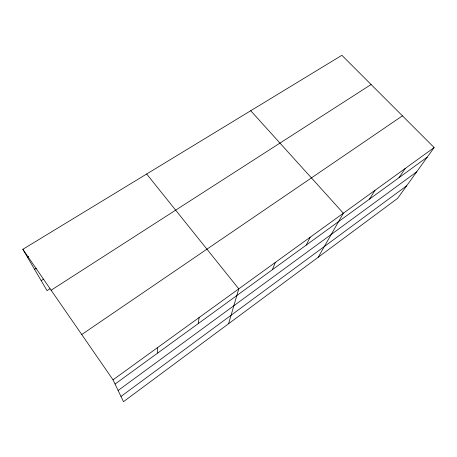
<?xml version="1.0" encoding="UTF-8"?>
<svg xmlns="http://www.w3.org/2000/svg" width="457" height="457" viewBox="0 0 457 457"><rect width="100%" height="100%" fill="white"/><g stroke="black" fill="none" stroke-linecap="round" stroke-linejoin="round"><path stroke-width="0.69" d="M198.338 323.516L199.103 317.564M228.591 323.727L238.777 288.864L146.668 174.008M272.372 269.704L275.36 262.409M306.247 245.083L310.177 237.223M318.186 257.268L343.356 213.225L250.722 110.737M369.467 199.132L375.008 190.323M399.001 177.659L405.245 168.456M434.15 147.548L397.636 198.338L123.476 401.697L113.028 379.824L22.85 249.299L341.882 55.303L434.15 147.548L113.028 379.824M120.974 396.453L406.616 185.845M118.123 390.489L416.658 171.878M115.05 384.057L427.278 157.111M81.74 334.535L402.44 115.85M51.115 290.218L371.095 84.511M49.99 288.733L47.031 290.635L22.85 249.299M41.181 280.632L43.586 279.113M34.566 269.322L36.377 268.196M27.483 257.222L28.7 256.474M157.248 347.84L157.802 352.981"/></g></svg>
